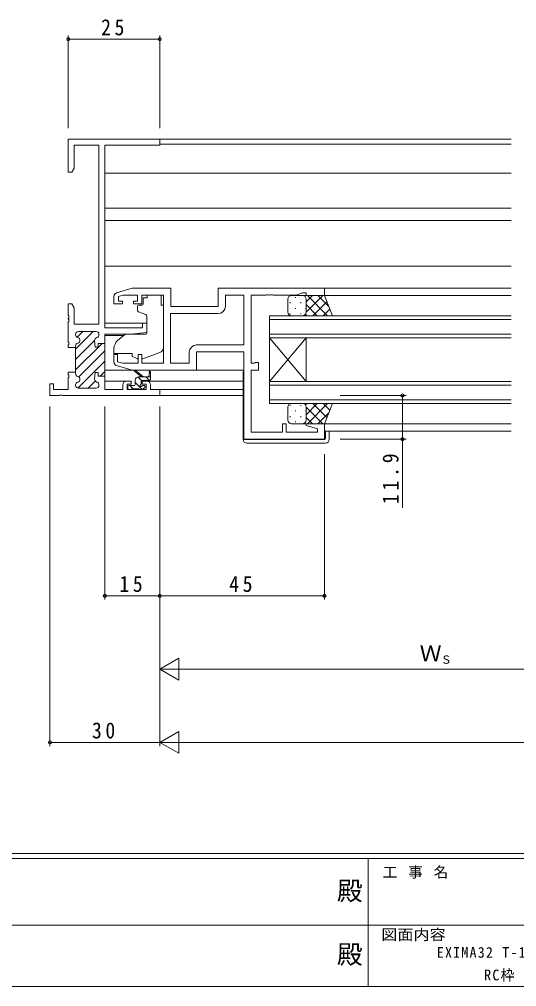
# Model space of a CAD drawing. Units: millimetres on the paper. Extents: x -420 to 373, y -297 to 267.
# Drawn here: x -127.9 to 7.9, y -297 to -32.9 of the extents above; entities that cross this region are included whole.
import ezdxf
from ezdxf.enums import TextEntityAlignment as Align

# ---------------------------------------------------------------- set-up
doc = ezdxf.new("R2010")
doc.units = ezdxf.units.MM
for name, color, linetype, lineweight in [('0-1_YKK_ZWAK', 7, 'Continuous', 9), ('0-3_YKK_11', 7, 'Continuous', 9), ('0-4_YKK_12', 2, 'Continuous', 9), ('0-5_YKK_13', 4, 'Continuous', 9), ('0-7_YKK_D', 6, 'Continuous', 9)]:
    doc.layers.add(name, color=color, linetype=linetype, lineweight=lineweight)
doc.layers.add('0-2_USER1', color=3, linetype='Continuous')
doc.styles.add('ＭＳ ゴシック', font='')
doc.styles.get('ＭＳ ゴシック').set_extended_font_data('MS Gothic')

msp = doc.modelspace()

# ---------------------------------------------------------------- linework, layer by layer
at = {"layer": '0-1_YKK_ZWAK'}
for p, q in [((352.3, -260.6), (-417.7, -260.6)), ((314.5, -262), (-417.7, -262)), ((-32.7, -262), (-32.7, -297)), ((-160.1, -280.199), (-31.3, -280.199)), ((-31.3, -280.199), (97.5, -280.199)), ((-417.7, -297), (314.5, -297))]:
    msp.add_line(p, q, dxfattribs=at)
at = {"layer": '0-3_YKK_11'}
for p, q in [((-114.589, -65.589), (-114.589, -74.589)), ((-89.589, -65.589), (-114.589, -65.589)), ((-89.589, -67.219), (-89.589, -65.589)), ((-112.959, -67.219), (-106.219, -67.219)), ((-112.959, -73.498), (-112.959, -67.219)), ((-106.219, -67.219), (-106.219, -116.089)), ((-104.589, -67.219), (-89.589, -67.219)), ((-104.589, -117.089), (-104.589, -67.219)), ((-104.589, -117.089), (-104.589, -67.219)), ((-113.589, -74.589), (-112.959, -73.498)), ((-114.589, -74.589), (-113.589, -74.589)), ((-101.376, -107.576), (-97.089, -106.289)), ((-99.694, -108.219), (-100.889, -108.578)), ((-95.689, -108.219), (-99.694, -108.219)), ((-97.089, -106.289), (-86.589, -106.289)), ((-95.689, -109.789), (-95.689, -108.219)), ((-94.489, -108.219), (-94.489, -110.589)), ((-88.589, -108.219), (-94.489, -108.219)), ((-88.589, -126.759), (-88.589, -108.219)), ((-86.589, -106.289), (-86.589, -111.289)), ((-73.589, -111.289), (-73.589, -106.289)), ((-73.589, -106.289), (-44.589, -106.289)), ((-71.659, -108.219), (-71.659, -111.219)), ((-66.589, -108.219), (-71.659, -108.219)), ((-66.589, -121.759), (-66.589, -108.219)), ((-64.589, -108.219), (-64.589, -126.759)), ((-60.547, -108.219), (-64.589, -108.219)), ((-60.364, -108.099), (-60.547, -108.219)), ((-59.814, -108.099), (-60.364, -108.099)), ((-59.63, -108.219), (-59.814, -108.099)), ((-59.547, -108.219), (-59.63, -108.219)), ((-59.364, -108.099), (-59.547, -108.219)), ((-58.814, -108.099), (-59.364, -108.099)), ((-58.63, -108.219), (-58.814, -108.099)), ((-52.319, -108.219), (-58.63, -108.219)), ((-50.589, -107.589), (-52.319, -108.219)), ((-49.589, -107.589), (-50.589, -107.589)), ((-49.589, -108.289), (-49.589, -107.589)), ((-44.589, -108.289), (-49.589, -108.289)), ((-44.589, -106.289), (-44.589, -108.289)), ((-114.589, -110.589), (-114.589, -113.631)), ((-113.589, -110.589), (-114.589, -110.589)), ((-112.959, -111.681), (-113.589, -110.589)), ((-102.089, -110.589), (-102.089, -108.533)), ((-99.789, -110.589), (-102.089, -110.589)), ((-100.889, -108.578), (-100.889, -109.789)), ((-100.889, -109.789), (-99.789, -109.789)), ((-99.789, -109.789), (-99.789, -110.589)), ((-96.789, -109.789), (-95.689, -109.789)), ((-96.789, -110.589), (-96.789, -109.789)), ((-94.489, -110.589), (-96.789, -110.589)), ((-112.959, -116.089), (-112.959, -111.681)), ((-73.659, -113.219), (-86.659, -113.219)), ((-86.659, -113.219), (-86.659, -126.759)), ((-86.659, -113.219), (-86.659, -126.759)), ((-86.589, -111.289), (-73.589, -111.289)), ((-114.589, -113.631), (-114.469, -113.814)), ((-114.469, -114.364), (-114.589, -114.548)), ((-114.589, -114.548), (-114.589, -114.631)), ((-114.589, -114.631), (-114.469, -114.814)), ((-114.469, -115.364), (-114.589, -115.548)), ((-114.589, -115.548), (-114.589, -120.881)), ((-114.469, -113.814), (-114.469, -114.364)), ((-114.469, -114.814), (-114.469, -115.364)), ((-106.219, -116.089), (-112.959, -116.089)), ((-94.289, -115.789), (-94.289, -117.089)), ((-93.089, -115.789), (-94.289, -115.789)), ((-93.089, -118.396), (-93.089, -115.789)), ((-112.589, -122.917), (-107.761, -118.089)), ((-112.185, -119.685), (-110.589, -118.089)), ((-111.789, -118.089), (-106.989, -118.089)), ((-106.989, -118.089), (-111.789, -118.089)), ((-94.289, -117.089), (-104.589, -117.089)), ((-104.589, -118.789), (-97.589, -118.789)), ((-104.589, -121.339), (-104.589, -118.789)), ((-104.589, -121.339), (-104.589, -118.789)), ((-97.589, -118.789), (-93.089, -118.396)), ((-114.589, -120.881), (-114.469, -121.064)), ((-114.469, -121.064), (-114.469, -121.614)), ((-112.589, -118.99), (-112.589, -118.889)), ((-112.589, -118.889), (-112.589, -118.99)), ((-112.589, -125.746), (-107.389, -120.546)), ((-112.589, -128.574), (-105.354, -121.339)), ((-107.383, -120.63), (-107.189, -122.339)), ((-107.189, -122.339), (-107.383, -120.63)), ((-106.389, -121.339), (-104.589, -121.339)), ((-106.389, -122.339), (-106.389, -121.339)), ((-106.389, -121.339), (-106.389, -122.339)), ((-104.589, -121.339), (-106.389, -121.339)), ((-104.589, -121.339), (-106.389, -121.339)), ((-106.189, -118.889), (-106.189, -118.99)), ((-106.189, -118.99), (-106.189, -118.889)), ((-104.589, -130.339), (-104.589, -121.339)), ((-114.469, -121.614), (-114.589, -121.798)), ((-114.589, -121.798), (-114.589, -122.489)), ((-114.589, -122.489), (-112.589, -122.489)), ((-112.589, -122.489), (-112.589, -122.089)), ((-112.589, -122.489), (-112.589, -122.089)), ((-112.589, -122.089), (-112.589, -122.489)), ((-112.589, -122.489), (-112.589, -129.189)), ((-112.589, -122.489), (-112.589, -129.189)), ((-111.696, -130.509), (-104.589, -123.402)), ((-107.189, -122.339), (-106.389, -122.339)), ((-106.389, -122.339), (-107.189, -122.339)), ((-81.519, -126.759), (-81.519, -123.759)), ((-79.589, -123.689), (-79.589, -128.689)), ((-66.589, -123.689), (-79.589, -123.689)), ((-79.519, -121.759), (-66.589, -121.759)), ((-66.589, -147.489), (-66.589, -123.689)), ((-111.934, -133.576), (-104.589, -126.231)), ((-102.089, -124.389), (-101.089, -124.389)), ((-102.089, -126.445), (-102.089, -124.389)), ((-101.089, -124.389), (-101.089, -126.341)), ((-101.089, -126.341), (-99.694, -126.759)), ((-99.694, -126.759), (-95.489, -126.759)), ((-95.489, -124.389), (-94.489, -124.389)), ((-95.489, -126.759), (-95.489, -124.389)), ((-94.489, -124.389), (-94.489, -126.759)), ((-94.489, -126.759), (-88.589, -126.759)), ((-86.659, -126.759), (-81.519, -126.759)), ((-64.589, -126.759), (-63.716, -126.759)), ((-63.716, -126.759), (-63.552, -126.674)), ((-63.552, -126.674), (-63.389, -126.589)), ((-63.389, -126.589), (-62.589, -126.589)), ((-62.589, -126.589), (-62.589, -128.689)), ((-114.589, -129.189), (-114.589, -129.881)), ((-112.589, -129.189), (-114.589, -129.189)), ((-112.589, -129.189), (-114.589, -129.189)), ((-112.589, -129.189), (-112.589, -129.59)), ((-107.383, -131.049), (-107.189, -129.339)), ((-107.189, -129.339), (-107.383, -131.049)), ((-107.189, -129.339), (-106.389, -129.339)), ((-106.389, -129.339), (-107.189, -129.339)), ((-106.389, -129.339), (-106.389, -130.339)), ((-106.389, -130.339), (-106.389, -129.339)), ((-105.869, -130.339), (-104.589, -129.059)), ((-97.089, -128.689), (-101.376, -127.403)), ((-79.589, -128.689), (-97.089, -128.689)), ((-64.589, -128.689), (-64.589, -145.559)), ((-62.589, -128.689), (-64.589, -128.689)), ((-114.589, -129.881), (-114.469, -130.064)), ((-114.469, -130.614), (-114.589, -130.798)), ((-114.589, -130.798), (-114.589, -133.959)), ((-114.469, -130.064), (-114.469, -130.614)), ((-109.119, -133.589), (-107.193, -131.664)), ((-106.389, -130.339), (-104.589, -130.339)), ((-104.589, -130.339), (-106.389, -130.339)), ((-104.589, -133.959), (-104.589, -130.339)), ((-97.389, -131.689), (-98.689, -131.689)), ((-97.389, -132.489), (-97.389, -131.689)), ((-94.389, -131.689), (-94.389, -132.489)), ((-93.089, -131.689), (-94.389, -131.689)), ((-119.589, -132.389), (-119.589, -135.589)), ((-118.589, -132.389), (-119.589, -132.389)), ((-118.589, -133.959), (-118.589, -132.389)), ((-114.589, -133.959), (-118.589, -133.959)), ((-112.589, -132.689), (-112.589, -132.789)), ((-112.589, -132.789), (-112.589, -132.689)), ((-111.789, -133.589), (-106.989, -133.589)), ((-106.989, -133.589), (-111.789, -133.589)), ((-106.189, -132.789), (-106.189, -132.689)), ((-106.189, -132.689), (-106.189, -132.789)), ((-99.689, -133.959), (-104.589, -133.959)), ((-99.689, -132.689), (-99.689, -133.959)), ((-98.489, -132.489), (-97.389, -132.489)), ((-98.489, -133.959), (-98.489, -132.489)), ((-93.289, -133.959), (-98.489, -133.959)), ((-94.389, -132.489), (-93.289, -132.489)), ((-93.289, -132.489), (-93.289, -133.959)), ((-92.089, -133.959), (-92.089, -132.689)), ((-89.589, -133.959), (-92.089, -133.959)), ((-89.589, -135.589), (-89.589, -133.959)), ((-119.589, -135.589), (-117.047, -135.589)), ((-117.047, -135.589), (-116.864, -135.469)), ((-116.864, -135.469), (-116.314, -135.469)), ((-116.314, -135.469), (-116.13, -135.589)), ((-116.13, -135.589), (-89.589, -135.589)), ((-56.089, -143.289), (-55.089, -143.289)), ((-56.089, -145.559), (-56.089, -143.289)), ((-55.089, -143.289), (-55.089, -145.559)), ((-49.618, -143.812), (-49.549, -143.289)), ((-46.519, -144.642), (-49.618, -143.812)), ((-49.549, -143.289), (-44.589, -143.289)), ((-46.519, -145.559), (-46.519, -144.642)), ((-44.589, -143.289), (-44.589, -147.489)), ((-44.589, -147.489), (-66.589, -147.489)), ((-64.589, -145.559), (-56.089, -145.559)), ((-55.089, -145.559), (-46.519, -145.559))]:
    msp.add_line(p, q, dxfattribs=at)
msp.add_lwpolyline([(-112.589, -129.189), (-112.589, -129.59), (-112.589, -129.189)], dxfattribs=at)
for centre, radius, start, end in [((-101.089, -108.533), 1, 106.69925, 180.00003), ((-73.659, -111.219), 2, 270, 359.99998), ((-111.789, -118.889), 0.8, 90, 179.99998), ((-111.789, -118.889), 0.8, 90, 179.99998), ((-106.989, -118.889), 0.8, 0, 89.99998), ((-106.989, -118.889), 0.8, 0, 89.99998), ((-111.789, -118.99), 0.8, 180.00002, 255.52251), ((-111.789, -118.99), 0.8, 180.00002, 255.52251), ((-111.789, -122.089), 0.8, 104.47748, 179.99997), ((-111.789, -122.089), 0.8, 104.47748, 179.99997), ((-112.189, -120.539), 0.8, 284.47751, 75.52248), ((-112.189, -120.539), 0.8, 284.47751, 75.52248), ((-106.589, -120.539), 0.8, 104.47752, 186.50302), ((-106.589, -120.539), 0.8, 104.47752, 186.50302), ((-106.989, -118.99), 0.8, 284.47748, 359.99997), ((-106.989, -118.99), 0.8, 284.47748, 359.99997), ((-79.519, -123.759), 2, 90, 179.99998), ((-101.089, -126.445), 1, 179.99995, 253.30074), ((-111.789, -129.59), 0.8, 180.00002, 255.52251), ((-111.789, -129.59), 0.8, 180.00002, 255.52251), ((-111.789, -132.689), 0.8, 104.47748, 179.99997), ((-111.789, -132.689), 0.8, 104.47748, 179.99997), ((-112.189, -131.139), 0.8, 284.47751, 75.52248), ((-112.189, -131.139), 0.8, 284.47751, 75.52248), ((-106.589, -131.139), 0.8, 173.49696, 255.52246), ((-106.589, -131.139), 0.8, 173.49696, 255.52246), ((-106.989, -132.689), 0.8, 0.00002, 75.52251), ((-106.989, -132.689), 0.8, 0.00002, 75.52251), ((-98.689, -132.689), 1, 90, 179.99998), ((-93.089, -132.689), 1, 0, 89.99998), ((-111.789, -132.789), 0.8, 180, 269.99998), ((-111.789, -132.789), 0.8, 180, 269.99998), ((-106.989, -132.789), 0.8, 270, 359.99998), ((-106.989, -132.789), 0.8, 270, 359.99998)]:
    msp.add_arc(centre, radius, start, end, dxfattribs=at)
at = {"layer": '0-4_YKK_12'}
for p, q in [((-89.889, -65.589), (6.411, -65.589)), ((-89.589, -66.989), (6.411, -66.989)), ((-104.589, -74.889), (6.411, -74.889)), ((-104.589, -84.389), (6.411, -84.389)), ((-104.589, -87.789), (6.411, -87.789)), ((-104.589, -100.289), (6.411, -100.289)), ((-45.089, -108.289), (6.411, -108.289)), ((-44.889, -106.289), (6.411, -106.289)), ((-93.089, -115.789), (-104.589, -115.789)), ((-59.589, -113.789), (6.411, -113.789)), ((-59.589, -113.789), (-59.589, -119.789)), ((-59.589, -114.789), (6.411, -114.789)), ((-59.589, -118.789), (6.411, -118.789)), ((-99.466, -119.189), (-104.589, -119.189)), ((-59.589, -119.789), (6.411, -119.789)), ((-59.589, -119.789), (-49.589, -131.789)), ((-59.589, -131.789), (-49.589, -119.789)), ((-59.589, -132.589), (-59.589, -119.789)), ((-49.589, -131.789), (-49.589, -119.789)), ((-98.689, -131.689), (-104.589, -131.689)), ((-66.789, -131.689), (-93.089, -131.689)), ((-59.589, -131.789), (6.411, -131.789)), ((-59.589, -131.789), (-59.589, -137.789)), ((-66.789, -133.959), (-89.889, -133.959)), ((-59.589, -132.789), (6.411, -132.789)), ((-66.789, -135.589), (-89.889, -135.589)), ((-59.589, -136.789), (6.411, -136.789)), ((-59.589, -137.789), (6.411, -137.789)), ((-45.089, -143.289), (6.411, -143.289)), ((-44.589, -145.289), (6.411, -145.289))]:
    msp.add_line(p, q, dxfattribs=at)
at = {"layer": '0-5_YKK_13'}
for p, q in [((-92.989, -108.219), (-92.989, -108.889)), ((-92.989, -108.219), (-89.189, -108.219)), ((-89.189, -108.219), (-89.189, -108.889)), ((-53.589, -108.289), (-50.589, -108.289)), ((-53.589, -108.289), (-50.589, -108.289)), ((-44.589, -108.289), (-50.589, -108.289)), ((-49.589, -109.981), (-47.897, -108.289)), ((-49.545, -112.766), (-45.068, -108.289)), ((-49.22, -108.289), (-43.72, -113.789)), ((-46.392, -108.289), (-43.426, -111.255)), ((-42.432, -113.789), (-44.589, -108.289)), ((-94.459, -110.889), (-95.389, -110.889)), ((-94.159, -109.889), (-94.159, -108.889)), ((-92.989, -108.889), (-94.159, -108.889)), ((-94.159, -109.889), (-94.159, -110.589)), ((-89.189, -109.889), (-89.189, -108.889)), ((-89.189, -110.889), (-89.189, -109.889)), ((-89.189, -110.889), (-88.589, -110.889)), ((-88.589, -122.445), (-88.589, -110.889)), ((-54.589, -112.789), (-54.589, -109.289)), ((-54.589, -112.789), (-54.589, -109.289)), ((-53.924, -110.124), (-53.924, -110.324)), ((-52.509, -108.709), (-52.509, -108.909)), ((-51.094, -110.124), (-51.094, -110.324)), ((-49.679, -108.875), (-49.679, -108.909)), ((-49.589, -109.289), (-49.589, -112.789)), ((-49.589, -109.289), (-49.589, -112.389)), ((-49.589, -109.289), (-49.589, -112.389)), ((-49.589, -110.75), (-46.549, -113.789)), ((-47.74, -113.789), (-43.927, -109.977)), ((-95.689, -111.189), (-95.689, -112.239)), ((-95.36, -112.709), (-93.359, -113.437)), ((-53.924, -113.154), (-53.924, -113.354)), ((-52.509, -111.739), (-52.509, -111.939)), ((-51.094, -113.154), (-51.094, -113.354)), ((-49.784, -113.383), (-49.377, -113.789)), ((-49.679, -111.739), (-49.679, -111.939)), ((-44.912, -113.789), (-43.131, -112.009)), ((-93.089, -113.886), (-93.089, -118.492)), ((-50.589, -113.789), (-53.589, -113.789)), ((-50.589, -113.789), (-53.589, -113.789)), ((-50.589, -113.789), (-42.589, -113.789)), ((-50.568, -113.789), (-50.567, -113.788)), ((-93.306, -118.791), (-98.692, -118.838)), ((-99.326, -119.072), (-101.017, -120.491)), ((-102.089, -122.789), (-102.089, -124.089)), ((-102.089, -124.089), (-97.089, -124.089)), ((-97.089, -124.089), (-97.089, -124.389)), ((-94.217, -125.53), (-89.579, -123.855)), ((-97.089, -124.389), (-97.089, -124.887)), ((-95.782, -125.496), (-97.089, -124.887)), ((-97.015, -128.689), (-104.589, -128.689)), ((-94.589, -130.459), (-96.408, -129.058)), ((-93.989, -130.459), (-96.206, -128.777)), ((-92.389, -129.333), (-92.587, -130.459)), ((-92.089, -131.159), (-92.089, -129.16)), ((-80.089, -128.689), (-66.589, -128.689)), ((-66.789, -128.989), (-66.789, -147.289)), ((-66.589, -128.989), (-66.789, -128.989)), ((-96.289, -132.559), (-96.289, -131.459)), ((-94.392, -133.959), (-96.289, -132.062)), ((-94.579, -131.527), (-95.598, -130.508)), ((-95.289, -130.459), (-92.089, -130.459)), ((-94.689, -132.398), (-94.689, -131.759)), ((-94.389, -131.459), (-92.389, -131.459)), ((-92.401, -131.459), (-93.401, -130.459)), ((-98.289, -133.159), (-98.289, -133.659)), ((-96.589, -132.859), (-97.989, -132.859)), ((-97.989, -133.959), (-97.489, -133.959)), ((-96.837, -133.759), (-97.737, -132.859)), ((-97.289, -133.759), (-95.189, -133.759)), ((-94.989, -133.959), (-94.389, -133.959)), ((-93.889, -132.859), (-94.228, -132.859)), ((-94.176, -133.871), (-93.676, -133.371)), ((-54.589, -138.789), (-54.589, -142.289)), ((-53.924, -138.424), (-53.924, -138.224)), ((-50.589, -137.789), (-53.589, -137.789)), ((-52.509, -139.839), (-52.509, -139.639)), ((-51.094, -138.424), (-51.094, -138.224)), ((-42.432, -137.789), (-50.589, -137.789)), ((-50.568, -137.789), (-50.567, -137.79)), ((-49.784, -138.196), (-49.377, -137.789)), ((-49.679, -139.839), (-49.679, -139.639)), ((-49.589, -140.829), (-46.549, -137.789)), ((-49.589, -142.289), (-49.589, -138.789)), ((-49.545, -138.812), (-45.068, -143.289)), ((-49.22, -143.289), (-43.72, -137.789)), ((-47.74, -137.789), (-43.927, -141.602)), ((-44.912, -137.789), (-43.131, -139.57)), ((-42.432, -137.789), (-44.589, -143.289)), ((-53.924, -141.454), (-53.924, -141.254)), ((-51.094, -141.454), (-51.094, -141.254)), ((-49.589, -141.598), (-47.897, -143.289)), ((-46.392, -143.289), (-43.426, -140.323)), ((-53.589, -143.289), (-50.589, -143.289)), ((-52.509, -142.869), (-52.509, -142.669)), ((-44.589, -143.289), (-50.589, -143.289)), ((-49.679, -142.704), (-49.679, -142.669)), ((-66.789, -147.289), (-66.789, -147.589)), ((-66.289, -147.589), (-66.789, -147.589)), ((-44.589, -147.589), (-66.289, -147.589)), ((-44.289, -145.289), (-44.289, -147.289)), ((-43.289, -147.589), (-43.289, -145.289)), ((-65.789, -148.589), (-44.289, -148.589))]:
    msp.add_line(p, q, dxfattribs=at)
for centre, radius, start, end in [((-53.589, -109.289), 1, 89.99989, 179.99989), ((-53.589, -109.289), 1, 89.99989, 179.99989), ((-50.589, -109.289), 1, 359.99989, 89.99989), ((-50.589, -109.289), 1, 359.99989, 89.99989), ((-50.589, -109.289), 1, 359.99989, 89.99989), ((-95.389, -111.189), 0.3, 90, 180), ((-94.459, -110.589), 0.3, 270, 0), ((-95.189, -112.239), 0.5, 180, 250), ((-93.589, -113.886), 0.5, 0, 70), ((-53.589, -112.789), 1, 179.99989, 269.99989), ((-53.589, -112.789), 1, 179.99988, 269.99989), ((-50.589, -112.789), 1, 269.99989, 359.99989), ((-98.683, -119.838), 1, 90.5, 130), ((-93.389, -118.492), 0.3, 270.5, 0), ((-99.089, -122.789), 3, 130, 180), ((-90.089, -122.445), 1.5, 289.85326, 0), ((-95.36, -124.589), 1, 245, 262.59306), ((-94.556, -124.589), 1, 273.88683, 289.85326), ((-96.389, -128.859), 0.2, 24.41711, 264.41711), ((-92.289, -129.16), 0.2, 0, 239.99998), ((-95.289, -131.459), 1, 90, 180), ((-94.389, -131.759), 0.3, 90, 180), ((-92.389, -131.159), 0.3, 270, 0), ((-97.989, -133.159), 0.3, 90, 180), ((-97.989, -133.659), 0.3, 180, 270), ((-97.489, -133.759), 0.2, 270, 0), ((-96.589, -132.559), 0.3, 270, 0), ((-94.989, -133.759), 0.2, 180, 270), ((-94.689, -132.859), 0.25, 123.05573, 326.94426), ((-94.989, -132.398), 0.3, 303.05573, 0), ((-94.228, -133.159), 0.3, 90, 146.94426), ((-94.389, -133.659), 0.3, 270, 314.99998), ((-93.889, -133.159), 0.3, 314.99998, 90), ((-53.589, -138.789), 1, 90.00009, 180.00009), ((-50.589, -138.789), 1, 0.00011, 90.00009), ((-53.589, -142.289), 1, 180.00009, 270.00009), ((-50.589, -142.289), 1, 270.00009, 0.00009), ((-65.789, -147.589), 1, 180, 270), ((-44.589, -147.289), 0.3, 270, 0), ((-44.289, -147.589), 1, 270, 0)]:
    msp.add_arc(centre, radius, start, end, dxfattribs=at)
at = {"layer": '0-7_YKK_D'}
for p, q in [((-114.589, -62.589), (-114.589, -37.289)), ((-114.589, -38.289), (-89.589, -38.289)), ((-89.589, -62.589), (-89.589, -37.289)), ((-40.289, -135.589), (-22.289, -135.589)), ((-23.289, -135.589), (-23.289, -147.489)), ((-119.589, -138.589), (-119.589, -231.287)), ((-104.589, -138.589), (-104.589, -191.287)), ((-89.589, -138.589), (-89.589, -191.287)), ((-89.589, -138.589), (-89.589, -231.287)), ((-40.289, -147.489), (-22.289, -147.489)), ((-23.289, -147.489), (-23.289, -166.229)), ((-89.589, -151.589), (-89.589, -191.287)), ((-89.589, -151.589), (-89.589, -231.287)), ((-44.589, -151.589), (-44.589, -191.287)), ((-104.589, -190.287), (-89.589, -190.287)), ((-89.589, -190.287), (-44.589, -190.287)), ((-89.589, -193.287), (-89.589, -211.287)), ((-89.589, -210.287), (-84.392, -207.287)), ((-84.392, -213.287), (-84.392, -207.287)), ((-89.589, -210.287), (-79.196, -210.287)), ((-89.589, -210.287), (-84.392, -213.287)), ((-83.589, -210.287), (54.411, -210.287)), ((-89.589, -230.287), (-84.392, -227.287)), ((-84.392, -233.287), (-84.392, -227.287)), ((-89.589, -230.287), (-119.589, -230.287)), ((-89.589, -230.287), (-79.196, -230.287)), ((-89.589, -230.287), (-84.392, -233.287)), ((244.411, -230.287), (-83.589, -230.287))]:
    msp.add_line(p, q, dxfattribs=at)
for centre in [(-114.589, -38.289), (-89.589, -38.289), (-23.289, -135.589), (-23.289, -147.489), (-104.589, -190.287), (-89.589, -190.287), (-89.589, -190.287), (-44.589, -190.287), (-119.589, -230.287)]:
    msp.add_circle(centre, 0.425, dxfattribs=at)

# ---------------------------------------------------------------- texts
at = {"layer": '0-1_YKK_ZWAK', "color": 2, "style": 'ＭＳ ゴシック'}
for p in [(-41.182, -274.956), (-41.182, -292.278)]:
    msp.add_text('殿', height=5.132, dxfattribs=at).set_placement(p, align=Align.BOTTOM_LEFT)
at = {"layer": '0-1_YKK_ZWAK', "style": 'ＭＳ ゴシック', "width": 1.1}
msp.add_text('図面内容', height=2.933, dxfattribs=at).set_placement((-29.083, -285.148), align=Align.BOTTOM_LEFT)
at = {"layer": '0-1_YKK_ZWAK', "insert": (-28.688, -267.533), "char_height": 2.933, "attachment_point": 7, "style": 'ＭＳ ゴシック'}
msp.add_mtext('\\T1.16;工\\~事\\~名', dxfattribs=at)
at = {"layer": '0-2_USER1', "color": 7, "char_height": 2.933, "attachment_point": 7, "style": 'ＭＳ ゴシック'}
for s, insert in [('\\T1.18;\\W0.95;EXIMA32\\~T-1\\~片引き窓【内動タイプ】', (-13.903, -289.449)), ('\\T1.18;\\W0.95;RC枠\\~Eタイプ／35mm溝幅', (-0.963, -295.625))]:
    msp.add_mtext(s, dxfattribs=dict(at, insert=insert))
at = {"layer": '0-7_YKK_D', "color": 3, "style": 'ＭＳ ゴシック'}
msp.add_text('Ｗ', height=4.399, dxfattribs=at).set_placement((-18.589, -209.487), align=Align.BOTTOM_LEFT)
at = {"layer": '0-7_YKK_D', "color": 7, "style": 'ＭＳ ゴシック'}
msp.add_text('Ｓ', height=2.199, dxfattribs=at).set_placement((-12.829, -209.487), align=Align.BOTTOM_LEFT)
at = {"layer": '0-7_YKK_D', "color": 3, "char_height": 4.399, "attachment_point": 7, "style": 'ＭＳ ゴシック'}
for s, insert in [('\\T1.36;\\W0.9;25', (-105.609, -37.289)), ('\\T1.36;\\W0.9;15', (-100.609, -189.287)), ('\\T1.36;\\W0.9;45', (-70.609, -189.287)), ('\\T1.36;\\W0.9;30', (-108.109, -229.287))]:
    msp.add_mtext(s, dxfattribs=dict(at, insert=insert))
at = {"layer": '0-7_YKK_D', "color": 3, "insert": (-24.289, -165.229), "char_height": 4.399, "attachment_point": 7, "rotation": 90, "style": 'ＭＳ ゴシック'}
msp.add_mtext('\\T1.38;\\W0.9;11.9', dxfattribs=at)

doc.saveas('drawing.dxf')
